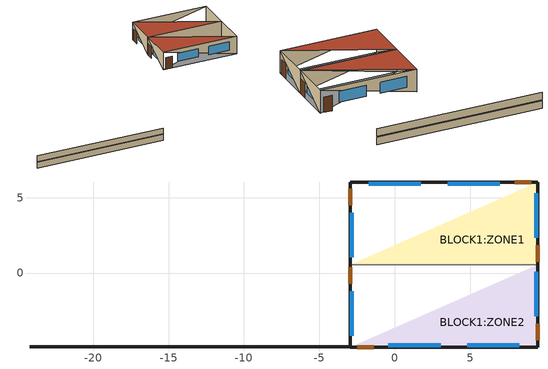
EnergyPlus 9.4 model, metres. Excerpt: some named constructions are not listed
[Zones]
BLOCK1:ZONE2
 floor othersideconditionsmodel (Combined ground floor - State-of-the-art - Heavyweight): 9.48,0.57 9.48,-4.9 -2.95,-4.9 z0
 wall outside (Wall - State-of-the-art - Heavyweight): -2.95,-4.9,0 -2.95,-4.9,3 -2.95,0.57,3; 9.48,-4.9,0 9.48,-4.9,3 -2.95,-4.9,3; 9.48,0.57,0 9.48,0.57,3 9.48,-4.9,3
 wall outside (LinearBridgingConstruction): -2.95,-4.9 -24.21,-4.9 z-11.1:-10.1
 wall to BLOCK1:ZONE1 (115mm single leaf brick (plastered both sides)): -2.95,0.57,0 -2.95,0.57,3 9.48,0.57,3
 window (VENTANA CASO BASE MULCHEN - 1001): -2.85,-1.21 -2.85,-4.16 / 4.81,-4.8 8.26,-4.8 / -0.42,-4.8 3.03,-4.8 / 9.38,-2.86 9.38,0.09 z0.84:2.26
 door (Wooden door): -2.95,0.39 -2.95,-0.71 / -2.5,-4.9 -1.41,-4.9 / 9.48,-4.46 9.48,-3.36 z0:2
 roof outside (Combined flat roof - State-of-the-art - Heavyweight): -2.95,0.57 -2.95,-4.9 9.48,-4.9 z3
BLOCK1:ZONE1
 floor othersideconditionsmodel (Combined ground floor - State-of-the-art - Heavyweight): 9.48,6.04 9.48,0.57 -2.95,0.57 z0
 wall outside (Wall - State-of-the-art - Heavyweight): -2.95,0.57,0 -2.95,0.57,3 -2.95,6.04,3; 9.48,6.04,0 9.48,6.04,3 9.48,0.57,3; -2.95,6.04,0 -2.95,6.04,3 9.48,6.04,3
 wall outside (LinearBridgingConstruction): -2.95,-4.9 -24.21,-4.9 z-12.2:-11.2
 window (VENTANA CASO BASE MULCHEN - 1001): -2.85,4 -2.85,1.04 / 9.38,2.34 9.38,5.3 / 1.73,5.94 -1.72,5.94 / 6.96,5.94 3.51,5.94 z0.84:2.26
 door (Wooden door): -2.95,5.59 -2.95,4.5 / 9.48,0.74 9.48,1.84 / 9.04,6.04 7.95,6.04 z0:2
 roof outside (Combined flat roof - State-of-the-art - Heavyweight): -2.95,6.04 -2.95,0.57 9.48,0.57 z3
[Construction]
115mm single leaf brick (plastered both sides)_Rev: Gypsum Plastering_.013, Brickwork Inner_.115, Gypsum Plastering_.013
[ENERGYMANAGEMENTSYSTEM:PROGRAM]
SetAppLimits: If ComfStand == 1; set ACSTaul = 30; set ACSTall = 10; set AHSTaul = 30; set AHSTall = 10; elseif ComfStand == 2 || ComfStand == 12; set ACSTaul = 33.5; set ACSTall = 10; set AHSTaul = 33.5; set AHSTall = 10; elseif ComfStand == 3; set ACSTaul = 30; set ACSTall = 5; set AHSTaul = 30; set AHSTall = 5; elseif (ComfStand == 4) || (ComfStand == 5); if CAT == 1; set ACSTaul = 28; set ACSTall = 18; set AHSTaul = 28; set AHSTall = 18; elseif CAT == 2; set ACSTaul = 30; set ACSTall = 18; set AHSTaul = 28; set AHSTall = 16; else; set ACSTaul = 50; set ACSTall = 50; set AHSTaul = 50; set AHSTall = 50; endif; elseif ComfStand == 6; set ACSTaul = 30; set ACSTall = -7; set AHSTaul = 30; set AHSTall = -7; elseif ComfStand == 7; set ACSTaul = 31; set ACSTall = 12.5; set AHSTaul = 31; set AHSTall = 12.5; elseif ComfStand == 8; set ACSTaul = 38.5; set ACSTall = 13; set AHSTaul = 38.5; set AHSTall = 13; elseif ComfStand == 9 || ComfStand == 10 || ComfStand == 11; set ACSTaul = 33; set ACSTall = 5.5; set AHSTaul = 33; set AHSTall = 5.5; elseif ComfStand == 13; set ACSTaul = 25; set ACSTall = 10; set AHSTaul = 25; set AHSTall = 10; elseif ComfStand == 14; set ACSTaul = 27; set ACSTall = 8; set AHSTaul = 27; set AHSTall = 8; elseif ComfStand == 15; set ACSTaul = 24.8; set ACSTall = 16.9; set AHSTaul = 24.8; set AHSTall = 16.9; elseif ComfStand == 16; set ACSTaul = 25.7; set ACSTall = 16.4; set AHSTaul = 25.7; set AHSTall = 16.4; elseif ComfStand == 17; if (DayOfYear <= 121) || (DayOfYear > 295); set ACSTaul = 25.25; set ACSTall = 11.25; set AHSTaul = 25.25; set AHSTall = 11.25; else; set ACSTaul = 45; set ACSTall = 23; set AHSTaul = 45; set AHSTall = 23; endif; elseif ComfStand == 18; if (DayOfYear <= 121) || (DayOfYear > 295); set ACSTaul = 27.5; set ACSTall = 15.5; set AHSTaul = 27.5; set AHSTall = 15.5; else; set ACSTaul = 34; set ACSTall = 23; set AHSTaul = 34; set AHSTall = 23; endif; elseif ComfStand == 19; if (DayOfYear <= 121) || (DayOfYear > 295); set ACSTaul = 25.25; set ACSTall = 5; set AHSTaul = 25.25; set AHSTall = 5; else; set ACSTaul = 25.25; set ACSTall = 11.75; set AHSTaul = 25.25; set AHSTall = 11.75; endif; elseif ComfStand == 20; if (DayOfYear <= 121) || (DayOfYear > 295); set ACSTaul = 29.75; set ACSTall = 13; set AHSTaul = 29.75; set AHSTall = 13; else; set ACSTaul = 45; set ACSTall = 23; set AHSTaul = 45; set AHSTall = 23; endif; elseif ComfStand == 21; set ACSTaul = 20; set ACSTall = 6.5; set AHSTaul = 20; set AHSTall = 6.5; else; set ACSTaul = 50; set ACSTall = 50; set AHSTaul = 50; set AHSTall = 50; endif
ApplyCAT: if (ComfStand == 1 ); if (CAT == 1); set ACSToffset = 2; set AHSToffset = -3; elseif (CAT == 2); set ACSToffset = 3; set AHSToffset = -4; elseif (CAT == 3); set ACSToffset = 4; set AHSToffset = -5; endif; elseif ComfStand == 2 || ComfStand == 3 || ComfStand == 11; if (CAT == 90); set ACSToffset = 2.5; set AHSToffset = -2.5; elseif (CAT == 80); set ACSToffset = 3.5; set AHSToffset = -3.5; endif; elseif (ComfStand == 4 ) || (ComfStand == 5) || (ComfStand == 6); set ACSToffset = 0; set AHSToffset = 0; elseif (ComfStand == 7); if (CAT == 90); set ACSToffset = 2.4; set AHSToffset = -2.4; elseif (CAT == 85); set ACSToffset = 3.3; set AHSToffset = -3.3; elseif (CAT == 80); set ACSToffset = 4.1; set AHSToffset = -4.1; endif; elseif (ComfStand == 8); if (CAT == 90); set ACSToffset = 3.5; set AHSToffset = -3.5; elseif (CAT == 85); set ACSToffset = 4.8; set AHSToffset = -4.8; elseif (CAT == 80); set ACSToffset = 5.9; set AHSToffset = -5.9; endif; elseif ComfStand == 9 || ComfStand == 10; if (CAT == 90); set ACSToffset = 2.15; set AHSToffset = -2.15; elseif (CAT == 80); set ACSToffset = 3.6; set AHSToffset = -3.6; endif; elseif ComfStand == 12; if (CAT == 90); set ACSToffset = 1.7; set AHSToffset = -1.7; elseif (CAT == 80); set ACSToffset = 2.89; set AHSToffset = -2.89; endif; elseif ComfStand == 13; if (CAT == 90); set ACSToffset = 3.45; set AHSToffset = -3.45; elseif (CAT == 80); set ACSToffset = 4.55; set AHSToffset = -4.55; endif; elseif ComfStand == 14; if (CAT == 90); set ACSToffset = 3.5; set AHSToffset = -3.5; elseif (CAT == 80); set ACSToffset = 4.5; set AHSToffset = -4.5; endif; elseif ComfStand == 15; if (CAT == 90); set ACSToffset = 2.8; set AHSToffset = -2.8; elseif (CAT == 80); set ACSToffset = 3.8; set AHSToffset = -3.8; endif; elseif ComfStand == 16; if (CAT == 90); set ACSToffset = 1.1; set AHSToffset = -1.1; elseif (CAT == 80); set ACSToffset = 2.1; set AHSToffset = -2.1; endif; elseif (ComfStand == 17) || (ComfStand == 18); if CAT == 90; if (DayOfYear <= 121) || (DayOfYear > 295); set ACSToffset = 2; set AHSToffset = -2; else; set ACSToffset = 2; set AHSToffset = -2; endif; elseif CAT == 80; if (DayOfYear <= 121) || (DayOfYear > 295); set ACSToffset = 3; set AHSToffset = -3; else; set ACSToffset = 3; set AHSToffset = -3; endif; endif; elseif ComfStand == 19; if CAT == 90; if (DayOfYear <= 121) || (DayOfYear > 295); set ACSToffset = 2; set AHSToffset = -2; else; set ACSToffset = 1; set AHSToffset = -1; endif; elseif CAT == 80; if (DayOfYear <= 121) || (DayOfYear > 295); set ACSToffset = 3; set AHSToffset = -3; else; set ACSToffset = 2; set AHSToffset = -2; endif; endif; elseif ComfStand == 20; if CAT == 90; if (DayOfYear <= 121) || (DayOfYear > 295); set ACSToffset = 2; set AHSToffset = -2; else; set ACSToffset = 5; set AHSToffset = -5; endif; elseif CAT == 80; if (DayOfYear <= 121) || (DayOfYear > 295); set ACSToffset = 3; set AHSToffset = -3; else; set ACSToffset = 6; set AHSToffset = -6; endif; endif; elseif ComfStand == 21; if (CAT == 90); set ACSToffset = 2.5; set AHSToffset = -2.5; elseif (CAT == 80); set ACSToffset = 4; set AHSToffset = -4; endif; endif
SetASTnoTol: set ACSTnoTol = ACST-ACSTtol; set AHSTnoTol = AHST-AHSTtol
CountHoursNoApp_BLOCK1_ZONE2: if (BLOCK1_ZONE2_OpT <= ACSTnoTol); if (BLOCK1_ZONE2_OpT >= AHSTnoTol); set ComfHoursNoApp_BLOCK1_ZONE2  = 1*ZoneTimeStep; else; set ComfHoursNoApp_BLOCK1_ZONE2 = 0; endif; else; set ComfHoursNoApp_BLOCK1_ZONE2 = 0; endif
SetGeoVarBLOCK1_ZONE2: set ZoneFloorArea_BLOCK1_ZONE2 = ZFA_BLOCK1_ZONE2/2; set ZoneAirVolume_BLOCK1_ZONE2 = ZAV_BLOCK1_ZONE2/2
CountHoursNoApp_BLOCK1_ZONE1: if (BLOCK1_ZONE1_OpT <= ACSTnoTol); if (BLOCK1_ZONE1_OpT >= AHSTnoTol); set ComfHoursNoApp_BLOCK1_ZONE1  = 1*ZoneTimeStep; else; set ComfHoursNoApp_BLOCK1_ZONE1 = 0; endif; else; set ComfHoursNoApp_BLOCK1_ZONE1 = 0; endif
SetGeoVarBLOCK1_ZONE1: set ZoneFloorArea_BLOCK1_ZONE1 = ZFA_BLOCK1_ZONE1/2; set ZoneAirVolume_BLOCK1_ZONE1 = ZAV_BLOCK1_ZONE1/2
SetInputData: set ComfStand = 1; set CAT = 3; set ComfMod = 3; set HVACmode = 2; set VentCtrl = 0; set VSToffset = 0.0; set MinOToffset = 50.0; set MaxWindSpeed = 50.0; set ACSTtol = -0.1; set AHSTtol = 0.1; set CoolSeasonStart = 121; set CoolSeasonEnd = 274
SetVOFinputData: set MaxTempDiffVOF = 7.5; set MinTempDiffVOF = 0; set MultiplierVOF = 0.25
SetVST: set MinOutTemp = roundedAHST - MinOToffset; if (VentCtrl == 0) || (VentCtrl==2); if ComfStand == 0; if (CurrentTime < 7); set VST = (roundedACST+roundedAHST)/2+VSToffset; elseif (CurrentTime < 15); set VST = 22.5+VSToffset; elseif (CurrentTime < 23); set VST = (roundedACST+roundedAHST)/2+VSToffset; elseif (CurrentTime < 24); set VST = (roundedACST+roundedAHST)/2+VSToffset; endif; elseif ComfStand == 1 || ComfStand == 10; if (RMOT >= AHSTall) && (RMOT <= ACSTaul); set VST = ComfTemp+VSToffset; else; set VST = (roundedACST+roundedAHST)/2+VSToffset; endif; elseif ComfStand == 4 || ComfStand == 5 || ComfStand == 6; if (PMOT >= AHSTall) && (PMOT <= ACSTaul); set VST = (roundedACST+roundedAHST)/2+VSToffset; else; set VST = 0; endif; else; if (PMOT >= AHSTall) && (PMOT <= ACSTaul); set VST = ComfTemp+VSToffset; else; set VST = (roundedACST+roundedAHST)/2+VSToffset; endif; endif; elseif (VentCtrl == 1) || (VentCtrl==3); set VST = roundedAHST+VSToffset; endif
ApplyAST_BLOCK1_ZONE2: if BLOCK1_ZONE2_CoolCoil==0; if BLOCK1_ZONE2_HeatCoil==0; set NoH_NoC_reqs = 1; else; set NoH_NoC_reqs = 0; endif; else; set NoH_NoC_reqs = 0; endif; if BLOCK1_ZONE2_OpT<roundedACST; if BLOCK1_ZONE2_WindSpeed <= MaxWindSpeed; if BLOCK1_ZONE2_OutT>MinOutTemp; if BLOCK1_ZONE2_OutT < BLOCK1_ZONE2_OpT; set meets_base_reqs = 1; else; set meets_base_reqs = 0; endif; else; set meets_base_reqs = 0; endif; else; set meets_base_reqs = 0; endif; else; set meets_base_reqs = 0; endif; if (NoH_NoC_reqs == 1) && (meets_base_reqs == 1); if BLOCK1_ZONE2_OpT>VST; set Ventilates_HVACmode2_BLOCK1_ZONE2 = 1; else; set Ventilates_HVACmode2_BLOCK1_ZONE2 = 0; endif; else; set Ventilates_HVACmode2_BLOCK1_ZONE2 = 0; endif; if VentCtrl == 0; if BLOCK1_ZONE2_OutT < BLOCK1_ZONE2_OpT; if BLOCK1_ZONE2_OutT>MinOutTemp; if BLOCK1_ZONE2_OpT > VST; if BLOCK1_ZONE2_WindSpeed <= MaxWindSpeed; set Ventilates_HVACmode1_BLOCK1_ZONE2 = 1; else; set Ventilates_HVACmode1_BLOCK1_ZONE2 = 0; endif; else; set Ventilates_HVACmode1_BLOCK1_ZONE2 = 0; endif; else; set Ventilates_HVACmode1_BLOCK1_ZONE2 = 0; endif; else; set Ventilates_HVACmode1_BLOCK1_ZONE2 = 0; endif; elseif VentCtrl == 1; if BLOCK1_ZONE2_OutT<BLOCK1_ZONE2_OpT; if BLOCK1_ZONE2_OutT>MinOutTemp; if BLOCK1_ZONE2_OpT > ACSTnoTol; if BLOCK1_ZONE2_WindSpeed <= MaxWindSpeed; set Ventilates_HVACmode1_BLOCK1_ZONE2 = 1; else; set Ventilates_HVACmode1_BLOCK1_ZONE2 = 0; endif; else; set Ventilates_HVACmode1_BLOCK1_ZONE2 = 0; endif; else; set Ventilates_HVACmode1_BLOCK1_ZONE2 = 0; endif; else; set Ventilates_HVACmode1_BLOCK1_ZONE2 = 0; endif; endif; if HVACmode == 0; if Occ_count_BLOCK1_ZONE2 == 0; Set ACST_Act_BLOCK1_ZONE2 = 100; Set AHST_Act_BLOCK1_ZONE2 = -100; else; set ACST_Act_BLOCK1_ZONE2 = roundedACST; set AHST_Act_BLOCK1_ZONE2 = roundedAHST; endif; elseif HVACmode == 1; Set ACST_Act_BLOCK1_ZONE2 = 100; Set AHST_Act_BLOCK1_ZONE2 = -100; if Ventilates_HVACmode1_BLOCK1_ZONE2 == 1 && Occ_count_BLOCK1_ZONE2 > 0; set VentHours_BLOCK1_ZONE2 = 1*ZoneTimeStep; else; set VentHours_BLOCK1_ZONE2 = 0; endif; elseif HVACmode == 2; if Occ_count_BLOCK1_ZONE2 == 0; Set ACST_Act_BLOCK1_ZONE2 = 100; Set AHST_Act_BLOCK1_ZONE2 = -100; set VentHours_BLOCK1_ZONE2 = 0; else; if Ventilates_HVACmode2_BLOCK1_ZONE2 == 1; set VentHours_BLOCK1_ZONE2 = 1*ZoneTimeStep; elseif Ventilates_HVACmode2_BLOCK1_ZONE2 == 0; set VentHours_BLOCK1_ZONE2 = 0; set ACST_Act_BLOCK1_ZONE2 = roundedACST; set AHST_Act_BLOCK1_ZONE2 = roundedAHST; endif; endif; endif
ApplyAST_BLOCK1_ZONE1: if BLOCK1_ZONE1_CoolCoil==0; if BLOCK1_ZONE1_HeatCoil==0; set NoH_NoC_reqs = 1; else; set NoH_NoC_reqs = 0; endif; else; set NoH_NoC_reqs = 0; endif; if BLOCK1_ZONE1_OpT<roundedACST; if BLOCK1_ZONE1_WindSpeed <= MaxWindSpeed; if BLOCK1_ZONE1_OutT>MinOutTemp; if BLOCK1_ZONE1_OutT < BLOCK1_ZONE1_OpT; set meets_base_reqs = 1; else; set meets_base_reqs = 0; endif; else; set meets_base_reqs = 0; endif; else; set meets_base_reqs = 0; endif; else; set meets_base_reqs = 0; endif; if (NoH_NoC_reqs == 1) && (meets_base_reqs == 1); if BLOCK1_ZONE1_OpT>VST; set Ventilates_HVACmode2_BLOCK1_ZONE1 = 1; else; set Ventilates_HVACmode2_BLOCK1_ZONE1 = 0; endif; else; set Ventilates_HVACmode2_BLOCK1_ZONE1 = 0; endif; if VentCtrl == 0; if BLOCK1_ZONE1_OutT < BLOCK1_ZONE1_OpT; if BLOCK1_ZONE1_OutT>MinOutTemp; if BLOCK1_ZONE1_OpT > VST; if BLOCK1_ZONE1_WindSpeed <= MaxWindSpeed; set Ventilates_HVACmode1_BLOCK1_ZONE1 = 1; else; set Ventilates_HVACmode1_BLOCK1_ZONE1 = 0; endif; else; set Ventilates_HVACmode1_BLOCK1_ZONE1 = 0; endif; else; set Ventilates_HVACmode1_BLOCK1_ZONE1 = 0; endif; else; set Ventilates_HVACmode1_BLOCK1_ZONE1 = 0; endif; elseif VentCtrl == 1; if BLOCK1_ZONE1_OutT<BLOCK1_ZONE1_OpT; if BLOCK1_ZONE1_OutT>MinOutTemp; if BLOCK1_ZONE1_OpT > ACSTnoTol; if BLOCK1_ZONE1_WindSpeed <= MaxWindSpeed; set Ventilates_HVACmode1_BLOCK1_ZONE1 = 1; else; set Ventilates_HVACmode1_BLOCK1_ZONE1 = 0; endif; else; set Ventilates_HVACmode1_BLOCK1_ZONE1 = 0; endif; else; set Ventilates_HVACmode1_BLOCK1_ZONE1 = 0; endif; else; set Ventilates_HVACmode1_BLOCK1_ZONE1 = 0; endif; endif; if HVACmode == 0; if Occ_count_BLOCK1_ZONE1 == 0; Set ACST_Act_BLOCK1_ZONE1 = 100; Set AHST_Act_BLOCK1_ZONE1 = -100; else; set ACST_Act_BLOCK1_ZONE1 = roundedACST; set AHST_Act_BLOCK1_ZONE1 = roundedAHST; endif; elseif HVACmode == 1; Set ACST_Act_BLOCK1_ZONE1 = 100; Set AHST_Act_BLOCK1_ZONE1 = -100; if Ventilates_HVACmode1_BLOCK1_ZONE1 == 1 && Occ_count_BLOCK1_ZONE1 > 0; set VentHours_BLOCK1_ZONE1 = 1*ZoneTimeStep; else; set VentHours_BLOCK1_ZONE1 = 0; endif; elseif HVACmode == 2; if Occ_count_BLOCK1_ZONE1 == 0; Set ACST_Act_BLOCK1_ZONE1 = 100; Set AHST_Act_BLOCK1_ZONE1 = -100; set VentHours_BLOCK1_ZONE1 = 0; else; if Ventilates_HVACmode2_BLOCK1_ZONE1 == 1; set VentHours_BLOCK1_ZONE1 = 1*ZoneTimeStep; elseif Ventilates_HVACmode2_BLOCK1_ZONE1 == 0; set VentHours_BLOCK1_ZONE1 = 0; set ACST_Act_BLOCK1_ZONE1 = roundedACST; set AHST_Act_BLOCK1_ZONE1 = roundedAHST; endif; endif; endif
SetMyVOF_BLOCK1_ZONE2_Wall_2_0_0_0_0_1_Door: set slope = (1 - MultiplierVOF) / (MinTempDiffVOF - MaxTempDiffVOF); if BLOCK1_ZONE2_Wall_2_0_0_0_0_1_Door_OutT > 0; set BLOCK1_ZONE2_Wall_2_0_0_0_0_1_Door_TempDiffVOF = BLOCK1_ZONE2_Wall_2_0_0_0_0_1_Door_OpT - BLOCK1_ZONE2_Wall_2_0_0_0_0_1_Door_OutT; else; set BLOCK1_ZONE2_Wall_2_0_0_0_0_1_Door_TempDiffVOF = BLOCK1_ZONE2_Wall_2_0_0_0_0_1_Door_OpT + BLOCK1_ZONE2_Wall_2_0_0_0_0_1_Door_OutT; endif; if BLOCK1_ZONE2_Wall_2_0_0_0_0_1_Door_OutT > BLOCK1_ZONE2_Wall_2_0_0_0_0_1_Door_OpT; set BLOCK1_ZONE2_Wall_2_0_0_0_0_1_Door_MyVOF = 0; else; if BLOCK1_ZONE2_Wall_2_0_0_0_0_1_Door_TempDiffVOF > MaxTempDiffVOF; set BLOCK1_ZONE2_Wall_2_0_0_0_0_1_Door_MyVOF = MultiplierVOF; elseif BLOCK1_ZONE2_Wall_2_0_0_0_0_1_Door_TempDiffVOF < MinTempDiffVOF; set BLOCK1_ZONE2_Wall_2_0_0_0_0_1_Door_MyVOF = 1.0; else; set BLOCK1_ZONE2_Wall_2_0_0_0_0_1_Door_MyVOF = slope*BLOCK1_ZONE2_Wall_2_0_0_0_0_1_Door_TempDiffVOF - slope*MinTempDiffVOF + 1; endif; endif
SetWindowOperation_BLOCK1_ZONE2_Wall_2_0_0_0_0_1_Door: if BLOCK1_ZONE2_Wall_2_0_0_0_0_1_Door_CoolCoil==0; if BLOCK1_ZONE2_Wall_2_0_0_0_0_1_Door_HeatCoil==0; set NoH_NoC_reqs = 1; else; set NoH_NoC_reqs = 0; endif; else; set NoH_NoC_reqs = 0; endif; if BLOCK1_ZONE2_Wall_2_0_0_0_0_1_Door_OpT<roundedACST; if BLOCK1_ZONE2_Wall_2_0_0_0_0_1_Door_WindSpeed <= MaxWindSpeed; if BLOCK1_ZONE2_Wall_2_0_0_0_0_1_Door_OutT>MinOutTemp; if BLOCK1_ZONE2_Wall_2_0_0_0_0_1_Door_OutT < BLOCK1_ZONE2_Wall_2_0_0_0_0_1_Door_OpT; if BLOCK1_ZONE2_Wall_2_0_0_0_0_1_Door_Occ_count > 0; set meets_base_reqs = 1; else; set meets_base_reqs = 0; endif; else; set meets_base_reqs = 0; endif; else; set meets_base_reqs = 0; endif; else; set meets_base_reqs = 0; endif; else; set meets_base_reqs = 0; endif; if (NoH_NoC_reqs == 1) && (meets_base_reqs == 1); if BLOCK1_ZONE2_Wall_2_0_0_0_0_1_Door_OpT>VST; set Ventilates_HVACmode2_BLOCK1_ZONE2_Wall_2_0_0_0_0_1_Door = 1; else; set Ventilates_HVACmode2_BLOCK1_ZONE2_Wall_2_0_0_0_0_1_Door = 0; endif; else; set Ventilates_HVACmode2_BLOCK1_ZONE2_Wall_2_0_0_0_0_1_Door = 0; endif; if VentCtrl == 0; if BLOCK1_ZONE2_Wall_2_0_0_0_0_1_Door_OutT < BLOCK1_ZONE2_Wall_2_0_0_0_0_1_Door_OpT; if BLOCK1_ZONE2_Wall_2_0_0_0_0_1_Door_OutT>MinOutTemp; if BLOCK1_ZONE2_Wall_2_0_0_0_0_1_Door_OpT > VST; if BLOCK1_ZONE2_Wall_2_0_0_0_0_1_Door_WindSpeed <= MaxWindSpeed; set Ventilates_HVACmode1_BLOCK1_ZONE2_Wall_2_0_0_0_0_1_Door = 1; else; set Ventilates_HVACmode1_BLOCK1_ZONE2_Wall_2_0_0_0_0_1_Door = 0; endif; else; set Ventilates_HVACmode1_BLOCK1_ZONE2_Wall_2_0_0_0_0_1_Door = 0; endif; else; set Ventilates_HVACmode1_BLOCK1_ZONE2_Wall_2_0_0_0_0_1_Door = 0; endif; else; set Ventilates_HVACmode1_BLOCK1_ZONE2_Wall_2_0_0_0_0_1_Door = 0; endif; elseif VentCtrl == 1; if BLOCK1_ZONE2_Wall_2_0_0_0_0_1_Door_OutT<BLOCK1_ZONE2_Wall_2_0_0_0_0_1_Door_OpT; if BLOCK1_ZONE2_Wall_2_0_0_0_0_1_Door_OutT>MinOutTemp; if BLOCK1_ZONE2_Wall_2_0_0_0_0_1_Door_OpT > ACSTnoTol; if BLOCK1_ZONE2_Wall_2_0_0_0_0_1_Door_WindSpeed <= MaxWindSpeed; set Ventilates_HVACmode1_BLOCK1_ZONE2_Wall_2_0_0_0_0_1_Door = 1; else; set Ventilates_HVACmode1_BLOCK1_ZONE2_Wall_2_0_0_0_0_1_Door = 0; endif; else; set Ventilates_HVACmode1_BLOCK1_ZONE2_Wall_2_0_0_0_0_1_Door = 0; endif; else; set Ventilates_HVACmode1_BLOCK1_ZONE2_Wall_2_0_0_0_0_1_Door = 0; endif; else; set Ventilates_HVACmode1_BLOCK1_ZONE2_Wall_2_0_0_0_0_1_Door = 0; endif; endif; if HVACmode == 0; set BLOCK1_ZONE2_Wall_2_0_0_0_0_1_Door_VentOpenFact = 0; elseif HVACmode == 1; if Ventilates_HVACmode1_BLOCK1_ZONE2_Wall_2_0_0_0_0_1_Door == 1; set BLOCK1_ZONE2_Wall_2_0_0_0_0_1_Door_VentOpenFact = BLOCK1_ZONE2_Wall_2_0_0_0_0_1_Door_MyVOF; else; set BLOCK1_ZONE2_Wall_2_0_0_0_0_1_Door_VentOpenFact = 0; endif; elseif HVACmode == 2; if Ventilates_HVACmode2_BLOCK1_ZONE2_Wall_2_0_0_0_0_1_Door == 1; if (VentCtrl==0) || (VentCtrl==1); set BLOCK1_ZONE2_Wall_2_0_0_0_0_1_Door_VentOpenFact = 1; elseif (VentCtrl==2) || (VentCtrl==3); set BLOCK1_ZONE2_Wall_2_0_0_0_0_1_Door_VentOpenFact = BLOCK1_ZONE2_Wall_2_0_0_0_0_1_Door_MyVOF; endif; else; set BLOCK1_ZONE2_Wall_2_0_0_0_0_1_Door_VentOpenFact = 0; endif; endif
SetMyVOF_BLOCK1_ZONE2_Wall_2_0_0_1_0_0_Win: set slope = (1 - MultiplierVOF) / (MinTempDiffVOF - MaxTempDiffVOF); if BLOCK1_ZONE2_Wall_2_0_0_1_0_0_Win_OutT > 0; set BLOCK1_ZONE2_Wall_2_0_0_1_0_0_Win_TempDiffVOF = BLOCK1_ZONE2_Wall_2_0_0_1_0_0_Win_OpT - BLOCK1_ZONE2_Wall_2_0_0_1_0_0_Win_OutT; else; set BLOCK1_ZONE2_Wall_2_0_0_1_0_0_Win_TempDiffVOF = BLOCK1_ZONE2_Wall_2_0_0_1_0_0_Win_OpT + BLOCK1_ZONE2_Wall_2_0_0_1_0_0_Win_OutT; endif; if BLOCK1_ZONE2_Wall_2_0_0_1_0_0_Win_OutT > BLOCK1_ZONE2_Wall_2_0_0_1_0_0_Win_OpT; set BLOCK1_ZONE2_Wall_2_0_0_1_0_0_Win_MyVOF = 0; else; if BLOCK1_ZONE2_Wall_2_0_0_1_0_0_Win_TempDiffVOF > MaxTempDiffVOF; set BLOCK1_ZONE2_Wall_2_0_0_1_0_0_Win_MyVOF = MultiplierVOF; elseif BLOCK1_ZONE2_Wall_2_0_0_1_0_0_Win_TempDiffVOF < MinTempDiffVOF; set BLOCK1_ZONE2_Wall_2_0_0_1_0_0_Win_MyVOF = 1.0; else; set BLOCK1_ZONE2_Wall_2_0_0_1_0_0_Win_MyVOF = slope*BLOCK1_ZONE2_Wall_2_0_0_1_0_0_Win_TempDiffVOF - slope*MinTempDiffVOF + 1; endif; endif
SetWindowOperation_BLOCK1_ZONE2_Wall_2_0_0_1_0_0_Win: if BLOCK1_ZONE2_Wall_2_0_0_1_0_0_Win_CoolCoil==0; if BLOCK1_ZONE2_Wall_2_0_0_1_0_0_Win_HeatCoil==0; set NoH_NoC_reqs = 1; else; set NoH_NoC_reqs = 0; endif; else; set NoH_NoC_reqs = 0; endif; if BLOCK1_ZONE2_Wall_2_0_0_1_0_0_Win_OpT<roundedACST; if BLOCK1_ZONE2_Wall_2_0_0_1_0_0_Win_WindSpeed <= MaxWindSpeed; if BLOCK1_ZONE2_Wall_2_0_0_1_0_0_Win_OutT>MinOutTemp; if BLOCK1_ZONE2_Wall_2_0_0_1_0_0_Win_OutT < BLOCK1_ZONE2_Wall_2_0_0_1_0_0_Win_OpT; if BLOCK1_ZONE2_Wall_2_0_0_1_0_0_Win_Occ_count > 0; set meets_base_reqs = 1; else; set meets_base_reqs = 0; endif; else; set meets_base_reqs = 0; endif; else; set meets_base_reqs = 0; endif; else; set meets_base_reqs = 0; endif; else; set meets_base_reqs = 0; endif; if (NoH_NoC_reqs == 1) && (meets_base_reqs == 1); if BLOCK1_ZONE2_Wall_2_0_0_1_0_0_Win_OpT>VST; set Ventilates_HVACmode2_BLOCK1_ZONE2_Wall_2_0_0_1_0_0_Win = 1; else; set Ventilates_HVACmode2_BLOCK1_ZONE2_Wall_2_0_0_1_0_0_Win = 0; endif; else; set Ventilates_HVACmode2_BLOCK1_ZONE2_Wall_2_0_0_1_0_0_Win = 0; endif; if VentCtrl == 0; if BLOCK1_ZONE2_Wall_2_0_0_1_0_0_Win_OutT < BLOCK1_ZONE2_Wall_2_0_0_1_0_0_Win_OpT; if BLOCK1_ZONE2_Wall_2_0_0_1_0_0_Win_OutT>MinOutTemp; if BLOCK1_ZONE2_Wall_2_0_0_1_0_0_Win_OpT > VST; if BLOCK1_ZONE2_Wall_2_0_0_1_0_0_Win_WindSpeed <= MaxWindSpeed; set Ventilates_HVACmode1_BLOCK1_ZONE2_Wall_2_0_0_1_0_0_Win = 1; else; set Ventilates_HVACmode1_BLOCK1_ZONE2_Wall_2_0_0_1_0_0_Win = 0; endif; else; set Ventilates_HVACmode1_BLOCK1_ZONE2_Wall_2_0_0_1_0_0_Win = 0; endif; else; set Ventilates_HVACmode1_BLOCK1_ZONE2_Wall_2_0_0_1_0_0_Win = 0; endif; else; set Ventilates_HVACmode1_BLOCK1_ZONE2_Wall_2_0_0_1_0_0_Win = 0; endif; elseif VentCtrl == 1; if BLOCK1_ZONE2_Wall_2_0_0_1_0_0_Win_OutT<BLOCK1_ZONE2_Wall_2_0_0_1_0_0_Win_OpT; if BLOCK1_ZONE2_Wall_2_0_0_1_0_0_Win_OutT>MinOutTemp; if BLOCK1_ZONE2_Wall_2_0_0_1_0_0_Win_OpT > ACSTnoTol; if BLOCK1_ZONE2_Wall_2_0_0_1_0_0_Win_WindSpeed <= MaxWindSpeed; set Ventilates_HVACmode1_BLOCK1_ZONE2_Wall_2_0_0_1_0_0_Win = 1; else; set Ventilates_HVACmode1_BLOCK1_ZONE2_Wall_2_0_0_1_0_0_Win = 0; endif; else; set Ventilates_HVACmode1_BLOCK1_ZONE2_Wall_2_0_0_1_0_0_Win = 0; endif; else; set Ventilates_HVACmode1_BLOCK1_ZONE2_Wall_2_0_0_1_0_0_Win = 0; endif; else; set Ventilates_HVACmode1_BLOCK1_ZONE2_Wall_2_0_0_1_0_0_Win = 0; endif; endif; if HVACmode == 0; set BLOCK1_ZONE2_Wall_2_0_0_1_0_0_Win_VentOpenFact = 0; elseif HVACmode == 1; if Ventilates_HVACmode1_BLOCK1_ZONE2_Wall_2_0_0_1_0_0_Win == 1; set BLOCK1_ZONE2_Wall_2_0_0_1_0_0_Win_VentOpenFact = BLOCK1_ZONE2_Wall_2_0_0_1_0_0_Win_MyVOF; else; set BLOCK1_ZONE2_Wall_2_0_0_1_0_0_Win_VentOpenFact = 0; endif; elseif HVACmode == 2; if Ventilates_HVACmode2_BLOCK1_ZONE2_Wall_2_0_0_1_0_0_Win == 1; if (VentCtrl==0) || (VentCtrl==1); set BLOCK1_ZONE2_Wall_2_0_0_1_0_0_Win_VentOpenFact = 1; elseif (VentCtrl==2) || (VentCtrl==3); set BLOCK1_ZONE2_Wall_2_0_0_1_0_0_Win_VentOpenFact = BLOCK1_ZONE2_Wall_2_0_0_1_0_0_Win_MyVOF; endif; else; set BLOCK1_ZONE2_Wall_2_0_0_1_0_0_Win_VentOpenFact = 0; endif; endif
SetMyVOF_BLOCK1_ZONE2_Wall_3_0_0_0_0_2_Door: set slope = (1 - MultiplierVOF) / (MinTempDiffVOF - MaxTempDiffVOF); if BLOCK1_ZONE2_Wall_3_0_0_0_0_2_Door_OutT > 0; set BLOCK1_ZONE2_Wall_3_0_0_0_0_2_Door_TempDiffVOF = BLOCK1_ZONE2_Wall_3_0_0_0_0_2_Door_OpT - BLOCK1_ZONE2_Wall_3_0_0_0_0_2_Door_OutT; else; set BLOCK1_ZONE2_Wall_3_0_0_0_0_2_Door_TempDiffVOF = BLOCK1_ZONE2_Wall_3_0_0_0_0_2_Door_OpT + BLOCK1_ZONE2_Wall_3_0_0_0_0_2_Door_OutT; endif; if BLOCK1_ZONE2_Wall_3_0_0_0_0_2_Door_OutT > BLOCK1_ZONE2_Wall_3_0_0_0_0_2_Door_OpT; set BLOCK1_ZONE2_Wall_3_0_0_0_0_2_Door_MyVOF = 0; else; if BLOCK1_ZONE2_Wall_3_0_0_0_0_2_Door_TempDiffVOF > MaxTempDiffVOF; set BLOCK1_ZONE2_Wall_3_0_0_0_0_2_Door_MyVOF = MultiplierVOF; elseif BLOCK1_ZONE2_Wall_3_0_0_0_0_2_Door_TempDiffVOF < MinTempDiffVOF; set BLOCK1_ZONE2_Wall_3_0_0_0_0_2_Door_MyVOF = 1.0; else; set BLOCK1_ZONE2_Wall_3_0_0_0_0_2_Door_MyVOF = slope*BLOCK1_ZONE2_Wall_3_0_0_0_0_2_Door_TempDiffVOF - slope*MinTempDiffVOF + 1; endif; endif
SetWindowOperation_BLOCK1_ZONE2_Wall_3_0_0_0_0_2_Door: if BLOCK1_ZONE2_Wall_3_0_0_0_0_2_Door_CoolCoil==0; if BLOCK1_ZONE2_Wall_3_0_0_0_0_2_Door_HeatCoil==0; set NoH_NoC_reqs = 1; else; set NoH_NoC_reqs = 0; endif; else; set NoH_NoC_reqs = 0; endif; if BLOCK1_ZONE2_Wall_3_0_0_0_0_2_Door_OpT<roundedACST; if BLOCK1_ZONE2_Wall_3_0_0_0_0_2_Door_WindSpeed <= MaxWindSpeed; if BLOCK1_ZONE2_Wall_3_0_0_0_0_2_Door_OutT>MinOutTemp; if BLOCK1_ZONE2_Wall_3_0_0_0_0_2_Door_OutT < BLOCK1_ZONE2_Wall_3_0_0_0_0_2_Door_OpT; if BLOCK1_ZONE2_Wall_3_0_0_0_0_2_Door_Occ_count > 0; set meets_base_reqs = 1; else; set meets_base_reqs = 0; endif; else; set meets_base_reqs = 0; endif; else; set meets_base_reqs = 0; endif; else; set meets_base_reqs = 0; endif; else; set meets_base_reqs = 0; endif; if (NoH_NoC_reqs == 1) && (meets_base_reqs == 1); if BLOCK1_ZONE2_Wall_3_0_0_0_0_2_Door_OpT>VST; set Ventilates_HVACmode2_BLOCK1_ZONE2_Wall_3_0_0_0_0_2_Door = 1; else; set Ventilates_HVACmode2_BLOCK1_ZONE2_Wall_3_0_0_0_0_2_Door = 0; endif; else; set Ventilates_HVACmode2_BLOCK1_ZONE2_Wall_3_0_0_0_0_2_Door = 0; endif; if VentCtrl == 0; if BLOCK1_ZONE2_Wall_3_0_0_0_0_2_Door_OutT < BLOCK1_ZONE2_Wall_3_0_0_0_0_2_Door_OpT; if BLOCK1_ZONE2_Wall_3_0_0_0_0_2_Door_OutT>MinOutTemp; if BLOCK1_ZONE2_Wall_3_0_0_0_0_2_Door_OpT > VST; if BLOCK1_ZONE2_Wall_3_0_0_0_0_2_Door_WindSpeed <= MaxWindSpeed; set Ventilates_HVACmode1_BLOCK1_ZONE2_Wall_3_0_0_0_0_2_Door = 1; else; set Ventilates_HVACmode1_BLOCK1_ZONE2_Wall_3_0_0_0_0_2_Door = 0; endif; else; set Ventilates_HVACmode1_BLOCK1_ZONE2_Wall_3_0_0_0_0_2_Door = 0; endif; else; set Ventilates_HVACmode1_BLOCK1_ZONE2_Wall_3_0_0_0_0_2_Door = 0; endif; else; set Ventilates_HVACmode1_BLOCK1_ZONE2_Wall_3_0_0_0_0_2_Door = 0; endif; elseif VentCtrl == 1; if BLOCK1_ZONE2_Wall_3_0_0_0_0_2_Door_OutT<BLOCK1_ZONE2_Wall_3_0_0_0_0_2_Door_OpT; if BLOCK1_ZONE2_Wall_3_0_0_0_0_2_Door_OutT>MinOutTemp; if BLOCK1_ZONE2_Wall_3_0_0_0_0_2_Door_OpT > ACSTnoTol; if BLOCK1_ZONE2_Wall_3_0_0_0_0_2_Door_WindSpeed <= MaxWindSpeed; set Ventilates_HVACmode1_BLOCK1_ZONE2_Wall_3_0_0_0_0_2_Door = 1; else; set Ventilates_HVACmode1_BLOCK1_ZONE2_Wall_3_0_0_0_0_2_Door = 0; endif; else; set Ventilates_HVACmode1_BLOCK1_ZONE2_Wall_3_0_0_0_0_2_Door = 0; endif; else; set Ventilates_HVACmode1_BLOCK1_ZONE2_Wall_3_0_0_0_0_2_Door = 0; endif; else; set Ventilates_HVACmode1_BLOCK1_ZONE2_Wall_3_0_0_0_0_2_Door = 0; endif; endif; if HVACmode == 0; set BLOCK1_ZONE2_Wall_3_0_0_0_0_2_Door_VentOpenFact = 0; elseif HVACmode == 1; if Ventilates_HVACmode1_BLOCK1_ZONE2_Wall_3_0_0_0_0_2_Door == 1; set BLOCK1_ZONE2_Wall_3_0_0_0_0_2_Door_VentOpenFact = BLOCK1_ZONE2_Wall_3_0_0_0_0_2_Door_MyVOF; else; set BLOCK1_ZONE2_Wall_3_0_0_0_0_2_Door_VentOpenFact = 0; endif; elseif HVACmode == 2; if Ventilates_HVACmode2_BLOCK1_ZONE2_Wall_3_0_0_0_0_2_Door == 1; if (VentCtrl==0) || (VentCtrl==1); set BLOCK1_ZONE2_Wall_3_0_0_0_0_2_Door_VentOpenFact = 1; elseif (VentCtrl==2) || (VentCtrl==3); set BLOCK1_ZONE2_Wall_3_0_0_0_0_2_Door_VentOpenFact = BLOCK1_ZONE2_Wall_3_0_0_0_0_2_Door_MyVOF; endif; else; set BLOCK1_ZONE2_Wall_3_0_0_0_0_2_Door_VentOpenFact = 0; endif; endif
SetMyVOF_BLOCK1_ZONE2_Wall_3_0_0_1_0_1_Win: set slope = (1 - MultiplierVOF) / (MinTempDiffVOF - MaxTempDiffVOF); if BLOCK1_ZONE2_Wall_3_0_0_1_0_1_Win_OutT > 0; set BLOCK1_ZONE2_Wall_3_0_0_1_0_1_Win_TempDiffVOF = BLOCK1_ZONE2_Wall_3_0_0_1_0_1_Win_OpT - BLOCK1_ZONE2_Wall_3_0_0_1_0_1_Win_OutT; else; set BLOCK1_ZONE2_Wall_3_0_0_1_0_1_Win_TempDiffVOF = BLOCK1_ZONE2_Wall_3_0_0_1_0_1_Win_OpT + BLOCK1_ZONE2_Wall_3_0_0_1_0_1_Win_OutT; endif; if BLOCK1_ZONE2_Wall_3_0_0_1_0_1_Win_OutT > BLOCK1_ZONE2_Wall_3_0_0_1_0_1_Win_OpT; set BLOCK1_ZONE2_Wall_3_0_0_1_0_1_Win_MyVOF = 0; else; if BLOCK1_ZONE2_Wall_3_0_0_1_0_1_Win_TempDiffVOF > MaxTempDiffVOF; set BLOCK1_ZONE2_Wall_3_0_0_1_0_1_Win_MyVOF = MultiplierVOF; elseif BLOCK1_ZONE2_Wall_3_0_0_1_0_1_Win_TempDiffVOF < MinTempDiffVOF; set BLOCK1_ZONE2_Wall_3_0_0_1_0_1_Win_MyVOF = 1.0; else; set BLOCK1_ZONE2_Wall_3_0_0_1_0_1_Win_MyVOF = slope*BLOCK1_ZONE2_Wall_3_0_0_1_0_1_Win_TempDiffVOF - slope*MinTempDiffVOF + 1; endif; endif
SetWindowOperation_BLOCK1_ZONE2_Wall_3_0_0_1_0_1_Win: if BLOCK1_ZONE2_Wall_3_0_0_1_0_1_Win_CoolCoil==0; if BLOCK1_ZONE2_Wall_3_0_0_1_0_1_Win_HeatCoil==0; set NoH_NoC_reqs = 1; else; set NoH_NoC_reqs = 0; endif; else; set NoH_NoC_reqs = 0; endif; if BLOCK1_ZONE2_Wall_3_0_0_1_0_1_Win_OpT<roundedACST; if BLOCK1_ZONE2_Wall_3_0_0_1_0_1_Win_WindSpeed <= MaxWindSpeed; if BLOCK1_ZONE2_Wall_3_0_0_1_0_1_Win_OutT>MinOutTemp; if BLOCK1_ZONE2_Wall_3_0_0_1_0_1_Win_OutT < BLOCK1_ZONE2_Wall_3_0_0_1_0_1_Win_OpT; if BLOCK1_ZONE2_Wall_3_0_0_1_0_1_Win_Occ_count > 0; set meets_base_reqs = 1; else; set meets_base_reqs = 0; endif; else; set meets_base_reqs = 0; endif; else; set meets_base_reqs = 0; endif; else; set meets_base_reqs = 0; endif; else; set meets_base_reqs = 0; endif; if (NoH_NoC_reqs == 1) && (meets_base_reqs == 1); if BLOCK1_ZONE2_Wall_3_0_0_1_0_1_Win_OpT>VST; set Ventilates_HVACmode2_BLOCK1_ZONE2_Wall_3_0_0_1_0_1_Win = 1; else; set Ventilates_HVACmode2_BLOCK1_ZONE2_Wall_3_0_0_1_0_1_Win = 0; endif; else; set Ventilates_HVACmode2_BLOCK1_ZONE2_Wall_3_0_0_1_0_1_Win = 0; endif; if VentCtrl == 0; if BLOCK1_ZONE2_Wall_3_0_0_1_0_1_Win_OutT < BLOCK1_ZONE2_Wall_3_0_0_1_0_1_Win_OpT; if BLOCK1_ZONE2_Wall_3_0_0_1_0_1_Win_OutT>MinOutTemp; if BLOCK1_ZONE2_Wall_3_0_0_1_0_1_Win_OpT > VST; if BLOCK1_ZONE2_Wall_3_0_0_1_0_1_Win_WindSpeed <= MaxWindSpeed; set Ventilates_HVACmode1_BLOCK1_ZONE2_Wall_3_0_0_1_0_1_Win = 1; else; set Ventilates_HVACmode1_BLOCK1_ZONE2_Wall_3_0_0_1_0_1_Win = 0; endif; else; set Ventilates_HVACmode1_BLOCK1_ZONE2_Wall_3_0_0_1_0_1_Win = 0; endif; else; set Ventilates_HVACmode1_BLOCK1_ZONE2_Wall_3_0_0_1_0_1_Win = 0; endif; else; set Ventilates_HVACmode1_BLOCK1_ZONE2_Wall_3_0_0_1_0_1_Win = 0; endif; elseif VentCtrl == 1; if BLOCK1_ZONE2_Wall_3_0_0_1_0_1_Win_OutT<BLOCK1_ZONE2_Wall_3_0_0_1_0_1_Win_OpT; if BLOCK1_ZONE2_Wall_3_0_0_1_0_1_Win_OutT>MinOutTemp; if BLOCK1_ZONE2_Wall_3_0_0_1_0_1_Win_OpT > ACSTnoTol; if BLOCK1_ZONE2_Wall_3_0_0_1_0_1_Win_WindSpeed <= MaxWindSpeed; set Ventilates_HVACmode1_BLOCK1_ZONE2_Wall_3_0_0_1_0_1_Win = 1; else; set Ventilates_HVACmode1_BLOCK1_ZONE2_Wall_3_0_0_1_0_1_Win = 0; endif; else; set Ventilates_HVACmode1_BLOCK1_ZONE2_Wall_3_0_0_1_0_1_Win = 0; endif; else; set Ventilates_HVACmode1_BLOCK1_ZONE2_Wall_3_0_0_1_0_1_Win = 0; endif; else; set Ventilates_HVACmode1_BLOCK1_ZONE2_Wall_3_0_0_1_0_1_Win = 0; endif; endif; if HVACmode == 0; set BLOCK1_ZONE2_Wall_3_0_0_1_0_1_Win_VentOpenFact = 0; elseif HVACmode == 1; if Ventilates_HVACmode1_BLOCK1_ZONE2_Wall_3_0_0_1_0_1_Win == 1; set BLOCK1_ZONE2_Wall_3_0_0_1_0_1_Win_VentOpenFact = BLOCK1_ZONE2_Wall_3_0_0_1_0_1_Win_MyVOF; else; set BLOCK1_ZONE2_Wall_3_0_0_1_0_1_Win_VentOpenFact = 0; endif; elseif HVACmode == 2; if Ventilates_HVACmode2_BLOCK1_ZONE2_Wall_3_0_0_1_0_1_Win == 1; if (VentCtrl==0) || (VentCtrl==1); set BLOCK1_ZONE2_Wall_3_0_0_1_0_1_Win_VentOpenFact = 1; elseif (VentCtrl==2) || (VentCtrl==3); set BLOCK1_ZONE2_Wall_3_0_0_1_0_1_Win_VentOpenFact = BLOCK1_ZONE2_Wall_3_0_0_1_0_1_Win_MyVOF; endif; else; set BLOCK1_ZONE2_Wall_3_0_0_1_0_1_Win_VentOpenFact = 0; endif; endif
SetMyVOF_BLOCK1_ZONE2_Wall_3_0_0_2_0_0_Win: set slope = (1 - MultiplierVOF) / (MinTempDiffVOF - MaxTempDiffVOF); if BLOCK1_ZONE2_Wall_3_0_0_2_0_0_Win_OutT > 0; set BLOCK1_ZONE2_Wall_3_0_0_2_0_0_Win_TempDiffVOF = BLOCK1_ZONE2_Wall_3_0_0_2_0_0_Win_OpT - BLOCK1_ZONE2_Wall_3_0_0_2_0_0_Win_OutT; else; set BLOCK1_ZONE2_Wall_3_0_0_2_0_0_Win_TempDiffVOF = BLOCK1_ZONE2_Wall_3_0_0_2_0_0_Win_OpT + BLOCK1_ZONE2_Wall_3_0_0_2_0_0_Win_OutT; endif; if BLOCK1_ZONE2_Wall_3_0_0_2_0_0_Win_OutT > BLOCK1_ZONE2_Wall_3_0_0_2_0_0_Win_OpT; set BLOCK1_ZONE2_Wall_3_0_0_2_0_0_Win_MyVOF = 0; else; if BLOCK1_ZONE2_Wall_3_0_0_2_0_0_Win_TempDiffVOF > MaxTempDiffVOF; set BLOCK1_ZONE2_Wall_3_0_0_2_0_0_Win_MyVOF = MultiplierVOF; elseif BLOCK1_ZONE2_Wall_3_0_0_2_0_0_Win_TempDiffVOF < MinTempDiffVOF; set BLOCK1_ZONE2_Wall_3_0_0_2_0_0_Win_MyVOF = 1.0; else; set BLOCK1_ZONE2_Wall_3_0_0_2_0_0_Win_MyVOF = slope*BLOCK1_ZONE2_Wall_3_0_0_2_0_0_Win_TempDiffVOF - slope*MinTempDiffVOF + 1; endif; endif
SetWindowOperation_BLOCK1_ZONE2_Wall_3_0_0_2_0_0_Win: if BLOCK1_ZONE2_Wall_3_0_0_2_0_0_Win_CoolCoil==0; if BLOCK1_ZONE2_Wall_3_0_0_2_0_0_Win_HeatCoil==0; set NoH_NoC_reqs = 1; else; set NoH_NoC_reqs = 0; endif; else; set NoH_NoC_reqs = 0; endif; if BLOCK1_ZONE2_Wall_3_0_0_2_0_0_Win_OpT<roundedACST; if BLOCK1_ZONE2_Wall_3_0_0_2_0_0_Win_WindSpeed <= MaxWindSpeed; if BLOCK1_ZONE2_Wall_3_0_0_2_0_0_Win_OutT>MinOutTemp; if BLOCK1_ZONE2_Wall_3_0_0_2_0_0_Win_OutT < BLOCK1_ZONE2_Wall_3_0_0_2_0_0_Win_OpT; if BLOCK1_ZONE2_Wall_3_0_0_2_0_0_Win_Occ_count > 0; set meets_base_reqs = 1; else; set meets_base_reqs = 0; endif; else; set meets_base_reqs = 0; endif; else; set meets_base_reqs = 0; endif; else; set meets_base_reqs = 0; endif; else; set meets_base_reqs = 0; endif; if (NoH_NoC_reqs == 1) && (meets_base_reqs == 1); if BLOCK1_ZONE2_Wall_3_0_0_2_0_0_Win_OpT>VST; set Ventilates_HVACmode2_BLOCK1_ZONE2_Wall_3_0_0_2_0_0_Win = 1; else; set Ventilates_HVACmode2_BLOCK1_ZONE2_Wall_3_0_0_2_0_0_Win = 0; endif; else; set Ventilates_HVACmode2_BLOCK1_ZONE2_Wall_3_0_0_2_0_0_Win = 0; endif; if VentCtrl == 0; if BLOCK1_ZONE2_Wall_3_0_0_2_0_0_Win_OutT < BLOCK1_ZONE2_Wall_3_0_0_2_0_0_Win_OpT; if BLOCK1_ZONE2_Wall_3_0_0_2_0_0_Win_OutT>MinOutTemp; if BLOCK1_ZONE2_Wall_3_0_0_2_0_0_Win_OpT > VST; if BLOCK1_ZONE2_Wall_3_0_0_2_0_0_Win_WindSpeed <= MaxWindSpeed; set Ventilates_HVACmode1_BLOCK1_ZONE2_Wall_3_0_0_2_0_0_Win = 1; else; set Ventilates_HVACmode1_BLOCK1_ZONE2_Wall_3_0_0_2_0_0_Win = 0; endif; else; set Ventilates_HVACmode1_BLOCK1_ZONE2_Wall_3_0_0_2_0_0_Win = 0; endif; else; set Ventilates_HVACmode1_BLOCK1_ZONE2_Wall_3_0_0_2_0_0_Win = 0; endif; else; set Ventilates_HVACmode1_BLOCK1_ZONE2_Wall_3_0_0_2_0_0_Win = 0; endif; elseif VentCtrl == 1; if BLOCK1_ZONE2_Wall_3_0_0_2_0_0_Win_OutT<BLOCK1_ZONE2_Wall_3_0_0_2_0_0_Win_OpT; if BLOCK1_ZONE2_Wall_3_0_0_2_0_0_Win_OutT>MinOutTemp; if BLOCK1_ZONE2_Wall_3_0_0_2_0_0_Win_OpT > ACSTnoTol; if BLOCK1_ZONE2_Wall_3_0_0_2_0_0_Win_WindSpeed <= MaxWindSpeed; set Ventilates_HVACmode1_BLOCK1_ZONE2_Wall_3_0_0_2_0_0_Win = 1; else; set Ventilates_HVACmode1_BLOCK1_ZONE2_Wall_3_0_0_2_0_0_Win = 0; endif; else; set Ventilates_HVACmode1_BLOCK1_ZONE2_Wall_3_0_0_2_0_0_Win = 0; endif; else; set Ventilates_HVACmode1_BLOCK1_ZONE2_Wall_3_0_0_2_0_0_Win = 0; endif; else; set Ventilates_HVACmode1_BLOCK1_ZONE2_Wall_3_0_0_2_0_0_Win = 0; endif; endif; if HVACmode == 0; set BLOCK1_ZONE2_Wall_3_0_0_2_0_0_Win_VentOpenFact = 0; elseif HVACmode == 1; if Ventilates_HVACmode1_BLOCK1_ZONE2_Wall_3_0_0_2_0_0_Win == 1; set BLOCK1_ZONE2_Wall_3_0_0_2_0_0_Win_VentOpenFact = BLOCK1_ZONE2_Wall_3_0_0_2_0_0_Win_MyVOF; else; set BLOCK1_ZONE2_Wall_3_0_0_2_0_0_Win_VentOpenFact = 0; endif; elseif HVACmode == 2; if Ventilates_HVACmode2_BLOCK1_ZONE2_Wall_3_0_0_2_0_0_Win == 1; if (VentCtrl==0) || (VentCtrl==1); set BLOCK1_ZONE2_Wall_3_0_0_2_0_0_Win_VentOpenFact = 1; elseif (VentCtrl==2) || (VentCtrl==3); set BLOCK1_ZONE2_Wall_3_0_0_2_0_0_Win_VentOpenFact = BLOCK1_ZONE2_Wall_3_0_0_2_0_0_Win_MyVOF; endif; else; set BLOCK1_ZONE2_Wall_3_0_0_2_0_0_Win_VentOpenFact = 0; endif; endif
SetMyVOF_BLOCK1_ZONE2_Wall_4_0_0_0_0_1_Door: set slope = (1 - MultiplierVOF) / (MinTempDiffVOF - MaxTempDiffVOF); if BLOCK1_ZONE2_Wall_4_0_0_0_0_1_Door_OutT > 0; set BLOCK1_ZONE2_Wall_4_0_0_0_0_1_Door_TempDiffVOF = BLOCK1_ZONE2_Wall_4_0_0_0_0_1_Door_OpT - BLOCK1_ZONE2_Wall_4_0_0_0_0_1_Door_OutT; else; set BLOCK1_ZONE2_Wall_4_0_0_0_0_1_Door_TempDiffVOF = BLOCK1_ZONE2_Wall_4_0_0_0_0_1_Door_OpT + BLOCK1_ZONE2_Wall_4_0_0_0_0_1_Door_OutT; endif; if BLOCK1_ZONE2_Wall_4_0_0_0_0_1_Door_OutT > BLOCK1_ZONE2_Wall_4_0_0_0_0_1_Door_OpT; set BLOCK1_ZONE2_Wall_4_0_0_0_0_1_Door_MyVOF = 0; else; if BLOCK1_ZONE2_Wall_4_0_0_0_0_1_Door_TempDiffVOF > MaxTempDiffVOF; set BLOCK1_ZONE2_Wall_4_0_0_0_0_1_Door_MyVOF = MultiplierVOF; elseif BLOCK1_ZONE2_Wall_4_0_0_0_0_1_Door_TempDiffVOF < MinTempDiffVOF; set BLOCK1_ZONE2_Wall_4_0_0_0_0_1_Door_MyVOF = 1.0; else; set BLOCK1_ZONE2_Wall_4_0_0_0_0_1_Door_MyVOF = slope*BLOCK1_ZONE2_Wall_4_0_0_0_0_1_Door_TempDiffVOF - slope*MinTempDiffVOF + 1; endif; endif
SetWindowOperation_BLOCK1_ZONE2_Wall_4_0_0_0_0_1_Door: if BLOCK1_ZONE2_Wall_4_0_0_0_0_1_Door_CoolCoil==0; if BLOCK1_ZONE2_Wall_4_0_0_0_0_1_Door_HeatCoil==0; set NoH_NoC_reqs = 1; else; set NoH_NoC_reqs = 0; endif; else; set NoH_NoC_reqs = 0; endif; if BLOCK1_ZONE2_Wall_4_0_0_0_0_1_Door_OpT<roundedACST; if BLOCK1_ZONE2_Wall_4_0_0_0_0_1_Door_WindSpeed <= MaxWindSpeed; if BLOCK1_ZONE2_Wall_4_0_0_0_0_1_Door_OutT>MinOutTemp; if BLOCK1_ZONE2_Wall_4_0_0_0_0_1_Door_OutT < BLOCK1_ZONE2_Wall_4_0_0_0_0_1_Door_OpT; if BLOCK1_ZONE2_Wall_4_0_0_0_0_1_Door_Occ_count > 0; set meets_base_reqs = 1; else; set meets_base_reqs = 0; endif; else; set meets_base_reqs = 0; endif; else; set meets_base_reqs = 0; endif; else; set meets_base_reqs = 0; endif; else; set meets_base_reqs = 0; endif; if (NoH_NoC_reqs == 1) && (meets_base_reqs == 1); if BLOCK1_ZONE2_Wall_4_0_0_0_0_1_Door_OpT>VST; set Ventilates_HVACmode2_BLOCK1_ZONE2_Wall_4_0_0_0_0_1_Door = 1; else; set Ventilates_HVACmode2_BLOCK1_ZONE2_Wall_4_0_0_0_0_1_Door = 0; endif; else; set Ventilates_HVACmode2_BLOCK1_ZONE2_Wall_4_0_0_0_0_1_Door = 0; endif; if VentCtrl == 0; if BLOCK1_ZONE2_Wall_4_0_0_0_0_1_Door_OutT < BLOCK1_ZONE2_Wall_4_0_0_0_0_1_Door_OpT; if BLOCK1_ZONE2_Wall_4_0_0_0_0_1_Door_OutT>MinOutTemp; if BLOCK1_ZONE2_Wall_4_0_0_0_0_1_Door_OpT > VST; if BLOCK1_ZONE2_Wall_4_0_0_0_0_1_Door_WindSpeed <= MaxWindSpeed; set Ventilates_HVACmode1_BLOCK1_ZONE2_Wall_4_0_0_0_0_1_Door = 1; else; set Ventilates_HVACmode1_BLOCK1_ZONE2_Wall_4_0_0_0_0_1_Door = 0; endif; else; set Ventilates_HVACmode1_BLOCK1_ZONE2_Wall_4_0_0_0_0_1_Door = 0; endif; else; set Ventilates_HVACmode1_BLOCK1_ZONE2_Wall_4_0_0_0_0_1_Door = 0; endif; else; set Ventilates_HVACmode1_BLOCK1_ZONE2_Wall_4_0_0_0_0_1_Door = 0; endif; elseif VentCtrl == 1; if BLOCK1_ZONE2_Wall_4_0_0_0_0_1_Door_OutT<BLOCK1_ZONE2_Wall_4_0_0_0_0_1_Door_OpT; if BLOCK1_ZONE2_Wall_4_0_0_0_0_1_Door_OutT>MinOutTemp; if BLOCK1_ZONE2_Wall_4_0_0_0_0_1_Door_OpT > ACSTnoTol; if BLOCK1_ZONE2_Wall_4_0_0_0_0_1_Door_WindSpeed <= MaxWindSpeed; set Ventilates_HVACmode1_BLOCK1_ZONE2_Wall_4_0_0_0_0_1_Door = 1; else; set Ventilates_HVACmode1_BLOCK1_ZONE2_Wall_4_0_0_0_0_1_Door = 0; endif; else; set Ventilates_HVACmode1_BLOCK1_ZONE2_Wall_4_0_0_0_0_1_Door = 0; endif; else; set Ventilates_HVACmode1_BLOCK1_ZONE2_Wall_4_0_0_0_0_1_Door = 0; endif; else; set Ventilates_HVACmode1_BLOCK1_ZONE2_Wall_4_0_0_0_0_1_Door = 0; endif; endif; if HVACmode == 0; set BLOCK1_ZONE2_Wall_4_0_0_0_0_1_Door_VentOpenFact = 0; elseif HVACmode == 1; if Ventilates_HVACmode1_BLOCK1_ZONE2_Wall_4_0_0_0_0_1_Door == 1; set BLOCK1_ZONE2_Wall_4_0_0_0_0_1_Door_VentOpenFact = BLOCK1_ZONE2_Wall_4_0_0_0_0_1_Door_MyVOF; else; set BLOCK1_ZONE2_Wall_4_0_0_0_0_1_Door_VentOpenFact = 0; endif; elseif HVACmode == 2; if Ventilates_HVACmode2_BLOCK1_ZONE2_Wall_4_0_0_0_0_1_Door == 1; if (VentCtrl==0) || (VentCtrl==1); set BLOCK1_ZONE2_Wall_4_0_0_0_0_1_Door_VentOpenFact = 1; elseif (VentCtrl==2) || (VentCtrl==3); set BLOCK1_ZONE2_Wall_4_0_0_0_0_1_Door_VentOpenFact = BLOCK1_ZONE2_Wall_4_0_0_0_0_1_Door_MyVOF; endif; else; set BLOCK1_ZONE2_Wall_4_0_0_0_0_1_Door_VentOpenFact = 0; endif; endif
